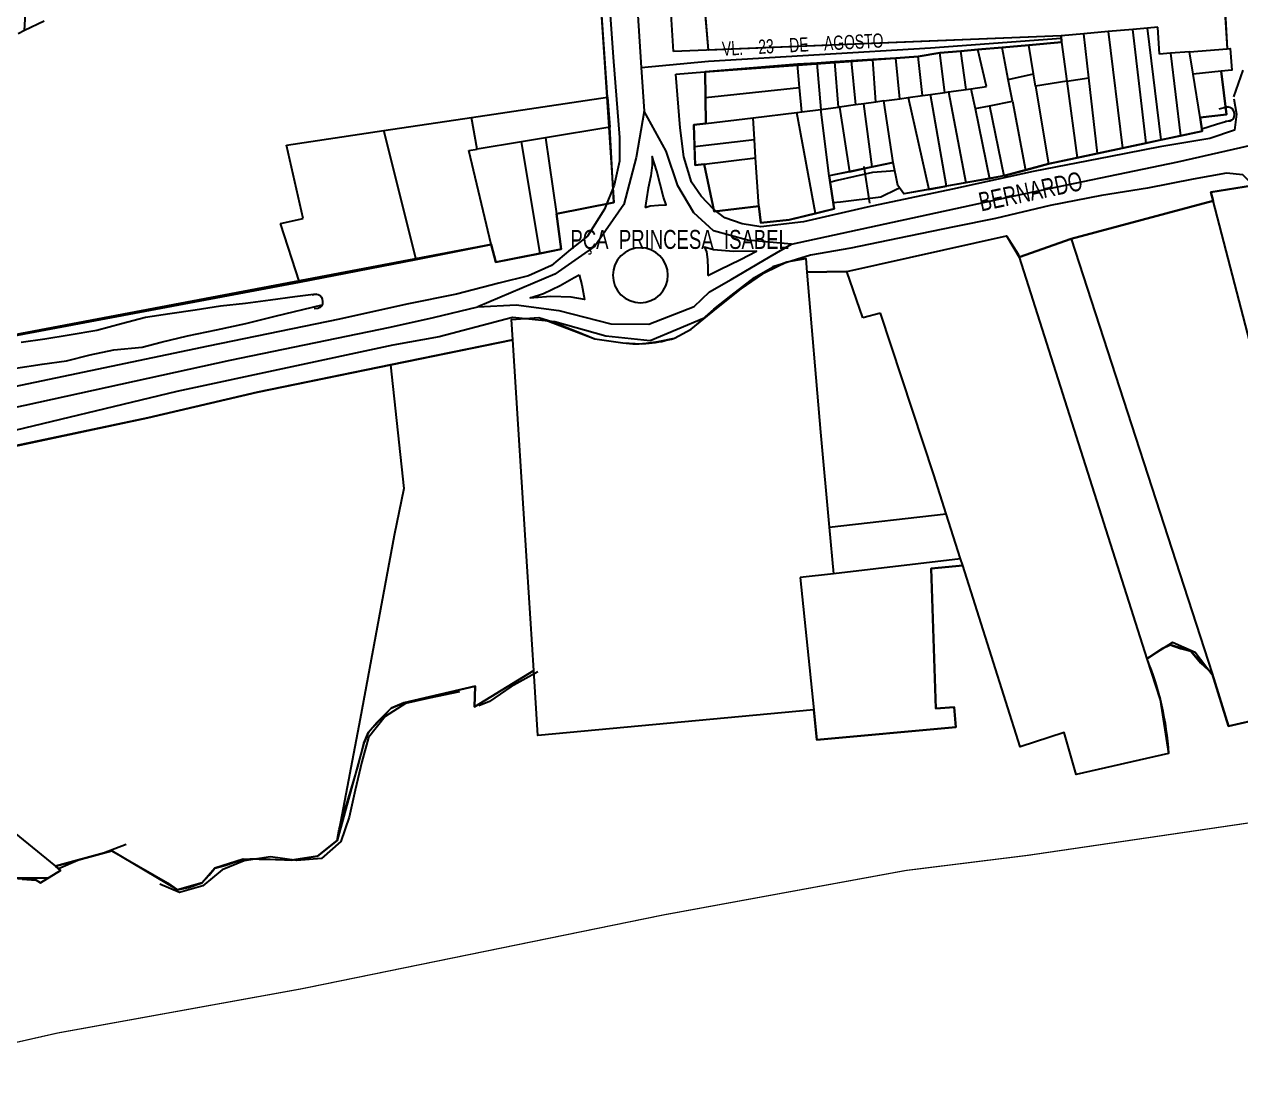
# Model space of a CAD drawing. Extents: x 201512 to 203323, y 4836571 to 4838029.
# Drawn here: x 202609.8 to 202866.2, y 4836710.4 to 4836934.5 of the extents above; entities that cross this region are included whole.
import ezdxf

# ---------------------------------------------------------------- set-up
doc = ezdxf.new("R2010")
doc.units = 0
doc.header["$LTSCALE"] = 1.5
doc.header["$MEASUREMENT"] = 0
for name, color, linetype in [('CD-MALHA-LOTES', 40, 'CONTINUOUS'), ('HD-CANAIS', 7, 'CONTINUOUS'), ('HD-CURSO-PERENE', 170, 'CONTINUOUS'), ('HD-VALAS-DRENOS', 170, 'CONTINUOUS'), ('LM-LIM-SETOR-FISCAL', 7, 'CONTINUOUS'), ('RU-QUADRAS', 6, 'CONTINUOUS'), ('RU-TXT-PRACA-JD', 7, 'CONTINUOUS'), ('SV-EIXO-RUA-N-PAV', 6, 'CONTINUOUS'), ('SV-EIXO-RUA-PAV', 20, 'CONTINUOUS'), ('SV-ESTIVAS', 7, 'CONTINUOUS'), ('SV-PONTE-BUEIRO', 249, 'CONTINUOUS'), ('SV-RUA-NAO-PAV-S-GUIA-C-GUIA', 7, 'CONTINUOUS'), ('SV-RUA-PAVIM-S-GUIA-C-GUIA', 7, 'CONTINUOUS'), ('SV-TXT-RUA-N-PAV-S-GUIA-C-GUIA', 7, 'CONTINUOUS'), ('SV-TXT-RUA-PAV-S-GUIA-C-GUIA', 7, 'CONTINUOUS')]:
    doc.layers.add(name, color=color, linetype=linetype)
doc.styles.add('3588-16-2D_TXT$0$ARIAL', font='arial.ttf')
doc.styles.add('ARIAL', font='arial.ttf')
doc.linetypes.add('Limite', pattern='A,20,-3,[130,ltypeshp.shx,S=6.35,R=0,X=0,Y=0],-3,20', length=46)

# ---------------------------------------------------------------- blocks, each defined once
blk = doc.blocks.new('COD119', base_point=(202265.52, 4838125.96))
at = {"layer": 'SV-PONTE-BUEIRO'}
blk.add_lwpolyline([(202264.01, 4838123.96), (202264.01, 4838124.793333), (202264.01, 4838124.918333), (202264.135833, 4838125.251667), (202264.3875, 4838125.626667), (202264.765, 4838125.835), (202265.268333, 4838125.96), (202265.771667, 4838125.96), (202266.275, 4838125.835), (202266.6525, 4838125.626667), (202266.904167, 4838125.251667), (202267.03, 4838124.918333), (202267.03, 4838124.793333), (202267.03, 4838123.96)], dxfattribs=at)

msp = doc.modelspace()

# ---------------------------------------------------------------- linework, layer by layer
at = {"layer": 'CD-MALHA-LOTES', "linetype": 'Continuous'}
for p, q in [((202754.01, 4836929.09), (202746.45, 4837020.7)), ((202859.3, 4836999.68), (202863.36, 4836929.33)), ((202609.81, 4836933.21), (202611.69, 4836969.11)), ((202732.76, 4836919.15), (202729.77, 4836962.14)), ((202613.96, 4836935.14), (202609.81, 4836933.21)), ((202848.8, 4836933.88), (202846.6, 4836933.69)), ((202849.15, 4836928.23), (202848.8, 4836933.88)), ((202609.81, 4836933.21), (202608.47, 4836932.53)), ((202828.35, 4836932.09), (202754.01, 4836929.09)), ((202833.15, 4836932.51), (202828.35, 4836932.09)), ((202828.35, 4836932.09), (202828.44, 4836930.76)), ((202838.3, 4836932.96), (202833.15, 4836932.51)), ((202834.23, 4836923.25), (202833.15, 4836932.51)), ((202843.47, 4836933.42), (202838.3, 4836932.96)), ((202838.3, 4836932.96), (202841.31, 4836908.39)), ((202846.6, 4836933.69), (202843.47, 4836933.42)), ((202846.31, 4836909.44), (202843.47, 4836933.42)), ((202849.45, 4836910.12), (202846.6, 4836933.69)), ((202807.26, 4836928.87), (202802.83, 4836928.47)), ((202810.84, 4836929.19), (202807.26, 4836928.87)), ((202808.35, 4836920.76), (202807.26, 4836928.87)), ((202815.93, 4836929.64), (202810.84, 4836929.19)), ((202812.63, 4836921.36), (202810.84, 4836929.19)), ((202821.54, 4836930.14), (202815.93, 4836929.64)), ((202817.22, 4836922.88), (202815.93, 4836929.64)), ((202828.44, 4836930.76), (202821.54, 4836930.14)), ((202822.57, 4836924.04), (202821.54, 4836930.14)), ((202828.44, 4836930.76), (202829.57, 4836922.51)), ((202855.43, 4836928.69), (202863.36, 4836929.33)), ((202863.36, 4836929.33), (202864.01, 4836929.38)), ((202864.01, 4836929.38), (202864.37, 4836924.84)), ((202776.88, 4836926.34), (202772.81, 4836926.08)), ((202780.58, 4836926.57), (202776.88, 4836926.34)), ((202776.88, 4836926.34), (202777.68, 4836916.51)), ((202784.11, 4836926.79), (202780.58, 4836926.57)), ((202780.58, 4836926.57), (202781.37, 4836917)), ((202788.68, 4836927.08), (202784.11, 4836926.79)), ((202784.11, 4836926.79), (202785.03, 4836917.51)), ((202793.49, 4836927.38), (202788.68, 4836927.08)), ((202789.3, 4836918.1), (202788.68, 4836927.08)), ((202798.24, 4836927.7), (202793.49, 4836927.38)), ((202794.37, 4836918.81), (202793.49, 4836927.38)), ((202802.83, 4836928.47), (202798.24, 4836927.7)), ((202799.15, 4836919.48), (202798.24, 4836927.7)), ((202803.89, 4836920.14), (202802.83, 4836928.47)), ((202851.46, 4836928.4), (202849.15, 4836928.23)), ((202855.43, 4836928.69), (202851.46, 4836928.4)), ((202851.46, 4836928.4), (202853.58, 4836911)), ((202856.2, 4836924.01), (202855.43, 4836928.69)), ((202772.81, 4836926.08), (202753.34, 4836924.5)), ((202753.34, 4836924.5), (202753.42, 4836919.06)), ((202773.2, 4836921.16), (202772.81, 4836926.08)), ((202817.22, 4836922.88), (202822.57, 4836924.04)), ((202823, 4836921.47), (202822.57, 4836924.04)), ((202862.14, 4836924.63), (202856.2, 4836924.01)), ((202857.71, 4836914.88), (202856.2, 4836924.01)), ((202864.37, 4836924.84), (202862.14, 4836924.63)), ((202863.25, 4836915.45), (202862.14, 4836924.63)), ((202753.42, 4836919.06), (202773.2, 4836921.16)), ((202773.69, 4836916.04), (202773.2, 4836921.16)), ((202809.37, 4836920.9), (202812.63, 4836921.36)), ((202818.09, 4836918.27), (202817.22, 4836922.88)), ((202829.57, 4836922.51), (202823, 4836921.47)), ((202823, 4836921.47), (202825.68, 4836905.08)), ((202829.57, 4836922.51), (202834.23, 4836923.25)), ((202829.57, 4836922.51), (202831.79, 4836906.37)), ((202836.08, 4836907.26), (202834.23, 4836923.25)), ((202704.06, 4836914.86), (202732.76, 4836919.15)), ((202732.76, 4836919.15), (202733.2, 4836912.82)), ((202753.42, 4836919.06), (202753.46, 4836913.61)), ((202791.01, 4836918.34), (202794.37, 4836918.81)), ((202794.37, 4836918.81), (202796.1, 4836919.04)), ((202796.1, 4836919.04), (202799.15, 4836919.48)), ((202796.1, 4836919.04), (202800.51, 4836899.69)), ((202799.15, 4836919.48), (202800.8, 4836919.71)), ((202800.8, 4836919.71), (202803.89, 4836920.14)), ((202804.2, 4836900.34), (202800.8, 4836919.71)), ((202803.89, 4836920.14), (202804.62, 4836920.24)), ((202804.62, 4836920.24), (202808.35, 4836920.76)), ((202804.62, 4836920.24), (202808.27, 4836901.07)), ((202808.35, 4836920.76), (202809.37, 4836920.9)), ((202809.37, 4836920.9), (202810.23, 4836916.76)), ((202763.42, 4836914.81), (202772.68, 4836915.92)), ((202772.68, 4836915.92), (202773.69, 4836916.04)), ((202776.59, 4836894.6), (202772.68, 4836915.92)), ((202773.69, 4836916.04), (202777.68, 4836916.51)), ((202777.68, 4836916.51), (202781.37, 4836917)), ((202779.46, 4836902.52), (202777.68, 4836916.51)), ((202781.37, 4836917), (202781.64, 4836917.03)), ((202785.03, 4836917.51), (202781.64, 4836917.03)), ((202781.64, 4836917.03), (202783.77, 4836903.42)), ((202786.8, 4836917.76), (202785.03, 4836917.51)), ((202789.3, 4836918.1), (202786.8, 4836917.76)), ((202788.53, 4836904.45), (202786.8, 4836917.76)), ((202791.01, 4836918.34), (202789.3, 4836918.1)), ((202792.94, 4836905.34), (202791.01, 4836918.34)), ((202810.23, 4836916.76), (202813.25, 4836917.34)), ((202810.23, 4836916.76), (202813.25, 4836901.93)), ((202813.25, 4836917.34), (202818.09, 4836918.27)), ((202813.25, 4836917.34), (202816.29, 4836902.53)), ((202818.09, 4836918.27), (202820.84, 4836903.77)), ((202685.54, 4836912.13), (202704.06, 4836914.86)), ((202705.23, 4836908.17), (202704.06, 4836914.86)), ((202753.46, 4836913.61), (202750.91, 4836913.31)), ((202753.46, 4836913.61), (202763.42, 4836914.81)), ((202763.74, 4836910.2), (202763.42, 4836914.81)), ((202857.71, 4836914.88), (202863.25, 4836915.45)), ((202858.15, 4836911.96), (202857.71, 4836914.88)), ((202665.06, 4836909.04), (202685.54, 4836912.13)), ((202692.35, 4836884.91), (202685.54, 4836912.13)), ((202733.2, 4836912.82), (202719.62, 4836910.56)), ((202734.03, 4836896.92), (202733.2, 4836912.82)), ((202750.91, 4836913.31), (202751.09, 4836908.73)), ((202849.45, 4836910.12), (202853.58, 4836911)), ((202853.58, 4836911), (202858.15, 4836911.96)), ((202668.55, 4836893.56), (202665.06, 4836909.04)), ((202714.57, 4836909.72), (202705.23, 4836908.17)), ((202719.62, 4836910.56), (202714.57, 4836909.72)), ((202718.56, 4836886.16), (202714.57, 4836909.72)), ((202719.62, 4836910.56), (202722, 4836894.55)), ((202751.09, 4836908.73), (202763.74, 4836910.2)), ((202751.09, 4836908.73), (202751.19, 4836904.78)), ((202763.96, 4836906.36), (202763.74, 4836910.2)), ((202836.08, 4836907.26), (202841.31, 4836908.39)), ((202841.31, 4836908.39), (202846.31, 4836909.44)), ((202846.31, 4836909.44), (202849.45, 4836910.12)), ((202703.52, 4836907.88), (202705.23, 4836908.17)), ((202708.19, 4836888.05), (202703.52, 4836907.88)), ((202753.11, 4836905.02), (202763.96, 4836906.36)), ((202764.65, 4836896.17), (202763.96, 4836906.36)), ((202825.68, 4836905.08), (202831.79, 4836906.37)), ((202831.79, 4836906.37), (202836.08, 4836907.26)), ((202751.19, 4836904.78), (202753.11, 4836905.02)), ((202753.11, 4836905.02), (202755.2, 4836895.02)), ((202783.77, 4836903.42), (202779.46, 4836902.52)), ((202783.77, 4836903.42), (202788.53, 4836904.45)), ((202788.53, 4836904.45), (202792.94, 4836905.34)), ((202793.91, 4836900.49), (202792.94, 4836905.34)), ((202816.29, 4836902.53), (202820.84, 4836903.77)), ((202820.84, 4836903.77), (202825.68, 4836905.08)), ((202780.52, 4836895.55), (202779.46, 4836902.52)), ((202808.27, 4836901.07), (202804.2, 4836900.34)), ((202813.25, 4836901.93), (202808.27, 4836901.07)), ((202816.29, 4836902.53), (202813.25, 4836901.93)), ((202883.2, 4836902.85), (202859.97, 4836899.09)), ((202795.24, 4836898.72), (202793.91, 4836900.49)), ((202800.51, 4836899.69), (202795.24, 4836898.72)), ((202800.51, 4836899.69), (202804.2, 4836900.34)), ((202859.97, 4836899.09), (202860.43, 4836897.29)), ((202722, 4836894.55), (202734.03, 4836896.92)), ((202755.2, 4836895.02), (202764.65, 4836896.17)), ((202764.65, 4836896.17), (202765.09, 4836892.63)), ((202776.59, 4836894.6), (202780.52, 4836895.55)), ((202860.43, 4836897.29), (202830.52, 4836889.27)), ((202883.41, 4836808.69), (202860.43, 4836897.29)), ((202663.76, 4836892.52), (202668.55, 4836893.56)), ((202722.99, 4836887.06), (202722, 4836894.55)), ((202765.09, 4836892.63), (202771.01, 4836893.25)), ((202771.01, 4836893.25), (202776.59, 4836894.6)), ((202667.78, 4836880.11), (202663.76, 4836892.52)), ((202692.35, 4836884.91), (202708.19, 4836888.05)), ((202708.19, 4836888.05), (202709.18, 4836884.3)), ((202783.2, 4836882.36), (202816.83, 4836889.89)), ((202816.83, 4836889.89), (202819.35, 4836886)), ((202830.52, 4836889.27), (202819.54, 4836885.42)), ((202830.52, 4836889.27), (202860.2, 4836797.55)), ((202709.18, 4836884.3), (202718.56, 4836886.16)), ((202718.56, 4836886.16), (202722.99, 4836887.06)), ((202770.54, 4836884.41), (202774.53, 4836885.11)), ((202774.53, 4836885.11), (202774.77, 4836882.24)), ((202819.35, 4836886), (202819.54, 4836885.42)), ((202819.54, 4836885.42), (202846.42, 4836800.68)), ((202667.78, 4836880.11), (202692.35, 4836884.91)), ((202763.72, 4836881.07), (202767.49, 4836883.25)), ((202767.49, 4836883.25), (202770.54, 4836884.41)), ((202527.12, 4836853.74), (202667.78, 4836880.11)), ((202758.78, 4836877.3), (202763.72, 4836881.07)), ((202783.2, 4836882.36), (202774.77, 4836882.24)), ((202774.77, 4836882.24), (202777.62, 4836848.44)), ((202786.53, 4836872.59), (202783.2, 4836882.36)), ((202755.15, 4836874.39), (202758.78, 4836877.3)), ((202712.46, 4836872.27), (202718.28, 4836872.65)), ((202718.28, 4836872.65), (202721.18, 4836871.78)), ((202750.36, 4836870.19), (202755.15, 4836874.39)), ((202790.27, 4836873.6), (202786.53, 4836872.59)), ((202801.57, 4836839.45), (202790.27, 4836873.6)), ((202712.73, 4836867.96), (202712.46, 4836872.27)), ((202721.18, 4836871.78), (202726.12, 4836869.75)), ((202726.12, 4836869.75), (202730.04, 4836868.16)), ((202746.88, 4836868.3), (202750.36, 4836870.19)), ((202712.73, 4836867.96), (202686.99, 4836862.65)), ((202715.81, 4836820.12), (202712.73, 4836867.96)), ((202730.04, 4836868.16), (202735.99, 4836867.29)), ((202735.99, 4836867.29), (202739.91, 4836867.14)), ((202739.91, 4836867.14), (202743.39, 4836867.58)), ((202743.39, 4836867.58), (202746.88, 4836868.3)), ((202686.99, 4836862.65), (202658.91, 4836856.94)), ((202686.99, 4836862.65), (202689.79, 4836836.6)), ((202658.91, 4836856.94), (202635.81, 4836851.48)), ((202635.81, 4836851.48), (202592.35, 4836842.32)), ((202777.62, 4836848.44), (202779.49, 4836828.41)), ((202804.17, 4836831.24), (202801.57, 4836839.45)), ((202689.79, 4836836.6), (202687.76, 4836826.68)), ((202779.49, 4836828.41), (202804.17, 4836831.24)), ((202807.18, 4836821.75), (202804.17, 4836831.24)), ((202687.76, 4836826.68), (202680.57, 4836788.03)), ((202779.49, 4836828.41), (202780.41, 4836818.62)), ((202807.18, 4836821.75), (202780.41, 4836818.62)), ((202807.63, 4836820.32), (202807.18, 4836821.75)), ((202717.17, 4836798.19), (202715.81, 4836820.12)), ((202780.41, 4836818.62), (202773.35, 4836817.8)), ((202800.99, 4836819.69), (202807.63, 4836820.32)), ((202801.98, 4836790.19), (202800.99, 4836819.69)), ((202819.73, 4836782.12), (202807.63, 4836820.32)), ((202773.35, 4836817.8), (202776.23, 4836789.88)), ((202849.77, 4836802.86), (202851.37, 4836803.59)), ((202851.37, 4836803.59), (202853.54, 4836802.86)), ((202846.42, 4836800.68), (202849.77, 4836802.86)), ((202846.42, 4836800.68), (202849.26, 4836791.99)), ((202853.54, 4836802.86), (202855.72, 4836802.28)), ((202855.72, 4836802.28), (202857.75, 4836799.82)), ((202704.7, 4836790.53), (202717.17, 4836798.19)), ((202718.02, 4836784.48), (202717.17, 4836798.19)), ((202857.75, 4836799.82), (202860.2, 4836797.55)), ((202860.2, 4836797.55), (202863.7, 4836786.47)), ((202689.75, 4836791.4), (202704.85, 4836794.88)), ((202704.85, 4836794.88), (202704.7, 4836790.53)), ((202684.09, 4836787.19), (202687.14, 4836790.24)), ((202687.14, 4836790.24), (202689.75, 4836791.4)), ((202805.82, 4836790.49), (202801.98, 4836790.19)), ((202806.2, 4836786.27), (202805.82, 4836790.49)), ((202849.26, 4836791.99), (202851.03, 4836780.69)), ((202680.57, 4836788.03), (202676.16, 4836764.73)), ((202776.23, 4836789.88), (202718.02, 4836784.48)), ((202776.23, 4836789.88), (202776.88, 4836783.6)), ((202863.7, 4836786.47), (202876.63, 4836789.41)), ((202681.33, 4836782.84), (202682.35, 4836785.16)), ((202682.35, 4836785.16), (202684.09, 4836787.19)), ((202776.88, 4836783.6), (202806.2, 4836786.27)), ((202828.99, 4836785.12), (202819.73, 4836782.12)), ((202831.53, 4836776.27), (202828.99, 4836785.12)), ((202680.17, 4836778.06), (202681.33, 4836782.84)), ((202851.03, 4836780.69), (202831.53, 4836776.27)), ((202676.16, 4836764.73), (202680.17, 4836778.06)), ((202599.08, 4836770.96), (202616.31, 4836756.88)), ((202675.7, 4836762.34), (202676.16, 4836764.73)), ((202671.55, 4836759), (202675.7, 4836762.34)), ((202616.31, 4836756.88), (202628.2, 4836760.12)), ((202628.2, 4836760.12), (202639.95, 4836753.43)), ((202617.38, 4836756), (202616.31, 4836756.88)), ((202649.93, 4836756.47), (202652.05, 4836757.08)), ((202652.05, 4836757.08), (202655.9, 4836758.4)), ((202655.9, 4836758.4), (202658.64, 4836758.5)), ((202658.64, 4836758.5), (202666.08, 4836758.19)), ((202666.08, 4836758.19), (202668.82, 4836758.6)), ((202668.82, 4836758.6), (202671.55, 4836759)), ((202613.19, 4836753.37), (202617.38, 4836756)), ((202647.29, 4836753.43), (202648.71, 4836755.05)), ((202648.71, 4836755.05), (202649.93, 4836756.47)), ((202609.32, 4836754.16), (202612.25, 4836753.96)), ((202612.25, 4836753.96), (202613.19, 4836753.37)), ((202639.95, 4836753.43), (202642.08, 4836751.92)), ((202642.08, 4836751.92), (202644.36, 4836752.42)), ((202644.36, 4836752.42), (202647.29, 4836753.43))]:
    msp.add_line(p, q, dxfattribs=at)
at = {"layer": 'HD-CANAIS'}
for points in [[(202863.600572, 4836917.097221), (202861.604211, 4836916.634811)], [(202858.057742, 4836912.449525), (202861.172538, 4836913.480693), (202863.068665, 4836913.992515), (202864.255795, 4836914.285043)], [(202793.404888, 4836903.623844), (202788.617127, 4836903.232736), (202781.13027, 4836901.586236), (202779.567816, 4836901.106526)], [(202780.262563, 4836896.9135), (202781.855744, 4836897.088555), (202790.345519, 4836898.140902), (202793.783505, 4836899.773196), (202794.519056, 4836899.98007)]]:
    msp.add_lwpolyline(points, dxfattribs=at)
at = {"layer": 'HD-CURSO-PERENE'}
for points in [[(202860.240547, 4836797.245428), (202856.664997, 4836802.000823), (202851.855181, 4836804.122442), (202846.310618, 4836800.585198)], [(202718.021119, 4836797.90355), (202712.377896, 4836794.716142), (202707.847523, 4836791.687049), (202705.612113, 4836790.717784)], [(202701.552964, 4836793.716935), (202695.09994, 4836792.359507), (202690.108893, 4836791.228492), (202685.826666, 4836788.501057), (202682.304093, 4836784.027442), (202680.93412, 4836778.916675), (202679.519054, 4836772.955233), (202678.252473, 4836767.244816), (202676.48271, 4836762.131606), (202672.455233, 4836758.555329), (202667.210298, 4836758.123091), (202661.658631, 4836758.889543), (202656.116152, 4836758.0553), (202651.479228, 4836756.176097), (202647.400628, 4836752.799601), (202642.511252, 4836751.369066), (202638.344072, 4836753.140464)], [(202631.208608, 4836761.504792), (202626.421763, 4836759.624673), (202621.032938, 4836758.141063), (202616.945149, 4836756.365262)], [(202614.907716, 4836754.351873), (202609.910065, 4836754.371358), (202604.461791, 4836754.53816), (202599.017536, 4836754.004657), (202593.723202, 4836753.472071), (202588.886097, 4836751.641668), (202584.804913, 4836748.715368), (202580.070913, 4836746.335337), (202574.971018, 4836746.754385), (202572.421501, 4836746.888876)]]:
    msp.add_lwpolyline(points, dxfattribs=at)
at = {"layer": 'HD-VALAS-DRENOS'}
for points in [[(202671.301043, 4836877.573831), (202666.77764, 4836877.026274), (202661.684349, 4836876.294823), (202656.390876, 4836875.612171), (202651.09683, 4836875.029563), (202645.754245, 4836874.196541), (202640.46106, 4836873.463868), (202635.31837, 4836872.632068), (202630.278211, 4836871.350682), (202625.03902, 4836869.91801), (202619.247534, 4836868.932175), (202614.05487, 4836868.100069), (202609.061526, 4836867.369228)], [(202607.958184, 4836861.944041), (202613.495151, 4836862.841927), (202618.628887, 4836863.525858), (202623.671199, 4836864.787348), (202628.609574, 4836865.834882), (202634.595485, 4836866.433473), (202638.635974, 4836867.481008), (202644.172941, 4836868.827837), (202650.308499, 4836870.025019), (202656.444057, 4836871.371849), (202662.655517, 4836872.945169), (202672.554932, 4836875.33203)]]:
    msp.add_lwpolyline(points, dxfattribs=at)
at = {"layer": 'LM-LIM-SETOR-FISCAL', "linetype": 'Limite', "ltscale": 0.1}
msp.add_lwpolyline([(203320.803929, 4836847.340013, 0.25, 0.25, 0), (203299.822927, 4836845.065545, 0.25, 0.25, 0), (203271.87716, 4836842.811854, 0.25, 0.25, 0), (203222.972067, 4836836.952257, 0.25, 0.25, 0), (203171.137175, 4836831.543399, 0.25, 0.25, 0), (203134.62201, 4836827.344422, 0.25, 0.25, 0), (203070.171822, 4836809.457228, 0.25, 0.25, 0), (203024.872634, 4836798.188773, 0.25, 0.25, 0), (202958.801644, 4836780.002203, 0.25, 0.25, 0), (202921.42822, 4836774.525018, 0.25, 0.25, 0), (202870.494805, 4836766.411731, 0.25, 0.25, 0), (202821.364343, 4836759.19992, 0.25, 0.25, 0), (202795.631267, 4836756.005281, 0.25, 0.25, 0), (202744.557792, 4836746.634002, 0.25, 0.25, 0), (202668.189716, 4836731.036307, 0.25, 0.25, 0), (202616.79512, 4836721.720646, 0.25, 0.25, 0), (202567.373375, 4836710.520196, 0.25, 0.25, 0)], format="xyseb", dxfattribs=at)
at = {"layer": 'RU-QUADRAS', "color": 6, "linetype": 'Continuous'}
for points in [[(202856.84, 4837049.2), (202863.36, 4836929.35), (202864.01, 4836929.38), (202864.37, 4836924.84), (202862.14, 4836924.63), (202863.25, 4836915.45), (202857.71, 4836914.88), (202858.15, 4836911.96), (202825.68, 4836905.08), (202816.29, 4836902.53), (202795.24, 4836898.72), (202793.91, 4836900.49), (202792.94, 4836905.34), (202779.46, 4836902.52), (202780.52, 4836895.55), (202771.01, 4836893.25), (202765.09, 4836892.63), (202764.65, 4836896.17), (202755.2, 4836895.02), (202753.11, 4836905.02), (202751.19, 4836904.78), (202750.91, 4836913.31), (202753.46, 4836913.61), (202753.34, 4836924.5), (202798.24, 4836927.7), (202802.83, 4836928.47), (202828.44, 4836930.76), (202828.35, 4836932.09), (202754.01, 4836929.09), (202746.45, 4837020.7)], [(202595.62, 4836969.06), (202662.17, 4836970.31), (202662, 4836972.28), (202728.71, 4836977.35), (202734.03, 4836896.92), (202722, 4836894.55), (202722.99, 4836887.06), (202709.18, 4836884.3), (202708.19, 4836888.05), (202527.12, 4836853.74)]]:
    msp.add_lwpolyline(points, dxfattribs=at)
for points in [[(202527.16, 4836828.32), (202635.81, 4836851.48), (202658.91, 4836856.94), (202712.73, 4836867.96), (202712.46, 4836872.27), (202718.28, 4836872.65), (202730.04, 4836868.16), (202735.99, 4836867.29, 0.1019321748), (202746.88, 4836868.3), (202750.36, 4836870.19), (202763.72, 4836881.07), (202770.54, 4836884.41), (202774.53, 4836885.11), (202774.77, 4836882.24), (202783.19, 4836882.38), (202816.83, 4836889.89), (202819.54, 4836885.42), (202830.52, 4836889.27), (202860.43, 4836897.29), (202859.97, 4836899.09), (202883.2, 4836902.85)], [(202876.63, 4836789.41), (202863.7, 4836786.47), (202860.2, 4836797.55), (202855.72, 4836802.28), (202851.37, 4836803.59), (202849.77, 4836802.86), (202846.42, 4836800.68, -0.0804205242), (202851.03, 4836780.69), (202831.53, 4836776.27), (202828.99, 4836785.12), (202819.73, 4836782.12), (202807.63, 4836820.32), (202800.99, 4836819.69), (202801.98, 4836790.19), (202805.82, 4836790.49), (202806.2, 4836786.27), (202776.88, 4836783.6), (202776.23, 4836789.88), (202718.02, 4836784.48), (202717.17, 4836798.19), (202704.7, 4836790.53), (202704.85, 4836794.88), (202689.75, 4836791.4), (202687.14, 4836790.24), (202682.35, 4836785.16), (202681.33, 4836782.84), (202675.7, 4836762.34), (202671.55, 4836759), (202666.08, 4836758.19), (202655.9, 4836758.4), (202649.93, 4836756.47), (202647.29, 4836753.43), (202642.08, 4836751.92), (202628.2, 4836760.12), (202616.31, 4836756.88), (202617.38, 4836756), (202613.19, 4836753.37), (202612.25, 4836753.96), (202605.57, 4836754.46, 0.0566417602)]]:
    msp.add_lwpolyline(points, format="xyb", dxfattribs=at)
at = {"layer": 'SV-EIXO-RUA-N-PAV'}
msp.add_lwpolyline([(202739.849271, 4836925.431562), (202754.008994, 4836926.725074), (202800.832397, 4836929.520501), (202828.385912, 4836931.559301)], dxfattribs=at)
at = {"layer": 'SV-EIXO-RUA-PAV'}
for p, q in [((202852.970913, 4836905.466008), (202871.786671, 4836909.823342)), ((202818.508366, 4836898.335826), (202852.970913, 4836905.466008)), ((202771.554859, 4836888.104518), (202818.508366, 4836898.335826)), ((202767.045214, 4836885.499873), (202771.554859, 4836888.104518)), ((202758.790575, 4836880.644203), (202767.045214, 4836885.499873)), ((202754.258616, 4836878.054513), (202758.790575, 4836880.644203)), ((202751.021503, 4836874.979255), (202754.258616, 4836878.054513)), ((202696.040408, 4836872.661518), (202705.380074, 4836874.893959)), ((202705.380074, 4836874.893959), (202713.452976, 4836875.350915)), ((202713.452976, 4836875.350915), (202722.439791, 4836874.132364)), ((202741.432112, 4836871.276325), (202751.021503, 4836874.979255)), ((202686.926658, 4836870.609152), (202696.040408, 4836872.661518)), ((202722.439791, 4836874.132364), (202733.457524, 4836871.339851)), ((202653.127753, 4836863.675219), (202686.926658, 4836870.609152)), ((202733.457524, 4836871.339851), (202741.432112, 4836871.276325)), ((202609.950539, 4836854.168309), (202653.127753, 4836863.675219)), ((202571.780518, 4836846.481201), (202609.950539, 4836854.168309))]:
    msp.add_line(p, q, dxfattribs=at)
for points in [[(202688.045906, 4837593.913622), (202699.284906, 4837450.387353), (202708.584725, 4837326.938995), (202709.575212, 4837319.6396), (202710.961452, 4837308.717419), (202717.494495, 4837221.69285), (202719.478059, 4837184.533414), (202722.647028, 4837140.563957), (202724.574622, 4837120.777758), (202725.244914, 4837113.897393), (202727.400483, 4837090.058501), (202731.361695, 4837042.523953), (202732.549072, 4837028.236507), (202736.466256, 4836981.101899), (202738.887999, 4836939.730495), (202739.849271, 4836925.431562), (202740.472484, 4836916.161281), (202738.785615, 4836906.38145), (202736.144556, 4836896.477475), (202730.037105, 4836887.728964), (202721.618726, 4836881.786579), (202705.380074, 4836874.893959)], [(202771.554859, 4836888.104518), (202762.271275, 4836888.945895), (202755.107064, 4836890.922229), (202750.907354, 4836894.751377), (202747.57229, 4836900.433337), (202745.101873, 4836907.721069), (202740.472484, 4836916.161281)]]:
    msp.add_lwpolyline(points, dxfattribs=at)
at = {"layer": 'SV-ESTIVAS'}
msp.add_lwpolyline([(202786.810611, 4836904.522308), (202788.00451, 4836896.775963)], dxfattribs=at)
at = {"layer": 'SV-RUA-NAO-PAV-S-GUIA-C-GUIA'}
for points in [[(202747.117541, 4836923.997015), (202773.01, 4836926.09), (202776.88, 4836926.34), (202780.58, 4836926.57), (202784.11, 4836926.79), (202788.68, 4836927.08), (202793.49, 4836927.38), (202798.24, 4836927.7), (202802.83, 4836928.47), (202807.26, 4836928.87), (202810.84, 4836929.19), (202815.93, 4836929.64), (202821.54, 4836930.14), (202828.44, 4836930.76), (202828.35, 4836932.09), (202746.6326, 4836928.792284)], [(202866.704405, 4836924.869828), (202864.687932, 4836919.204852)]]:
    msp.add_lwpolyline(points, dxfattribs=at)
at = {"layer": 'SV-RUA-PAVIM-S-GUIA-C-GUIA'}
for points in [[(202746.6326, 4836928.792284), (202746.089611, 4836937.789216), (202745.08211, 4836947.887803), (202744.274217, 4836958.037634), (202743.83308, 4836965.238321), (202742.732523, 4836974.135776), (202742.056173, 4836987.487914), (202740.872622, 4837002.137564), (202739.791889, 4837016.287606), (202738.512411, 4837030.236341), (202737.88948, 4837042.988523), (202733.687745, 4837095.887697), (202732.616775, 4837108.337), (202731.814756, 4837120.166587)], [(202730.215282, 4836978.211238), (202731.784541, 4836957.31101), (202733.954333, 4836927.560295), (202735.250753, 4836910.660278), (202735.22978, 4836905.607778), (202734.109388, 4836900.548559), (202732.08947, 4836895.483844), (202728.523815, 4836889.809402), (202724.941793, 4836886.986199), (202720.913167, 4836883.610008), (202716.077784, 4836881.479475), (202709.839981, 4836879.89063), (202700.857648, 4836877.584687), (202690.424931, 4836875.469974), (202676.249935, 4836872.331924), (202648.496466, 4836866.609728), (202607.616012, 4836858.006003), (202564.789171, 4836848.940174), (202525.354506, 4836840.945566), (202497.902028, 4836835.025115), (202495.79366, 4836836.663006), (202478.028912, 4836849.460513), (202450.264568, 4836871.751403), (202433.094048, 4836885.502987)], [(202864.790464, 4836918.755267), (202865.358551, 4836915.557235), (202864.928026, 4836912.203031), (202859.740818, 4836910.420512), (202849.15617, 4836908.655035), (202838.772853, 4836906.640672), (202822.44899, 4836903.489491), (202805.478915, 4836899.73408), (202787.459682, 4836895.922234), (202774.034003, 4836892.838787), (202765.02729, 4836891.769437), (202761.131539, 4836892.389215), (202757.501408, 4836893.717312), (202755.110834, 4836895.488108), (202752.454641, 4836898.232841), (202750.418226, 4836901.243193), (202748.82451, 4836906.55558), (202748.027652, 4836912.664825), (202747.117541, 4836923.997015)], [(202867.937918, 4836901.516397), (202866.681399, 4836902.759306), (202863.230921, 4836903.13841), (202856.191817, 4836901.84481), (202846.55753, 4836899.93507), (202836.921233, 4836898.375482), (202826.088439, 4836896.308348), (202814.510062, 4836893.53633), (202805.824412, 4836891.782457), (202793.844523, 4836889.308126), (202784.010915, 4836887.297121), (202775.523437, 4836885.8446), (202767.598973, 4836883.320947), (202760.832563, 4836878.73725), (202753.083932, 4836872.516518), (202741.733824, 4836867.714549), (202732.348158, 4836868.69677), (202721.652865, 4836871.752568), (202712.703741, 4836872.625653), (202697.210997, 4836868.608199), (202687.475901, 4836866.847914), (202641.904816, 4836857.014963), (202602.128951, 4836847.517566)]]:
    msp.add_lwpolyline(points, dxfattribs=at)
for points in [[(202740.683212, 4836895.836498), (202741.730648, 4836896.193063), (202743.478864, 4836896.353816), (202745.127707, 4836896.413915), (202744.518835, 4836898.010946), (202743.853098, 4836900.808193), (202743.137674, 4836903.555113), (202742.120399, 4836906.650353), (202742.131023, 4836904.799549), (202741.844103, 4836902.546739), (202741.309324, 4836899.94225), (202740.97243, 4836897.689134)], [(202739.665626, 4836887.376203), (202738.533592, 4836887.264707), (202737.445061, 4836886.934505), (202736.441865, 4836886.398286), (202735.562557, 4836885.676656), (202734.840927, 4836884.797347), (202734.304708, 4836883.794152), (202733.974505, 4836882.705621), (202733.86301, 4836881.573586), (202733.974505, 4836880.441552), (202734.304708, 4836879.353021), (202734.840927, 4836878.349825), (202735.562557, 4836877.470517), (202736.441865, 4836876.748887), (202737.445061, 4836876.212668), (202738.533592, 4836875.882465), (202739.665626, 4836875.77097), (202740.797661, 4836875.882465), (202741.886191, 4836876.212668), (202742.889387, 4836876.748887), (202743.768696, 4836877.470517), (202744.490326, 4836878.349825), (202745.026545, 4836879.353021), (202745.356747, 4836880.441552), (202745.468243, 4836881.573586), (202745.356747, 4836882.705621), (202745.026545, 4836883.794152), (202744.490326, 4836884.797347), (202743.768696, 4836885.676656), (202742.889387, 4836886.398286), (202741.886191, 4836886.934505), (202740.797661, 4836887.264707)], [(202753.908973, 4836881.510551), (202756.400477, 4836882.776362), (202760.736123, 4836884.903842), (202764.174254, 4836886.675673), (202759.277125, 4836886.595725), (202755.07733, 4836886.920227), (202753.174886, 4836887.508883), (202753.580418, 4836886.510892), (202753.839474, 4836884.911723), (202753.850386, 4836883.010897)], [(202726.77128, 4836881.694889), (202727.283363, 4836879.547008), (202727.850876, 4836876.44902), (202725.099455, 4836876.932442), (202720.800861, 4836877.056245), (202717.203908, 4836876.834172), (202716.454303, 4836876.829592), (202719.247658, 4836877.747083), (202722.736337, 4836879.419176), (202725.675306, 4836881.08791)]]:
    msp.add_lwpolyline(points, close=True, dxfattribs=at)

# ---------------------------------------------------------------- block references
at = {"layer": 'SV-PONTE-BUEIRO'}
for p, rotation in [((202864.825105, 4836915.736729, 2.589805), 277.0000000000001), ((202672.626184, 4836876.251659, 2.888822), 278)]:
    msp.add_blockref('COD119', p, dxfattribs=dict(at, rotation=rotation))

# ---------------------------------------------------------------- texts
at = {"layer": 'RU-TXT-PRACA-JD', "style": '3588-16-2D_TXT$0$ARIAL', "width": 0.7}
msp.add_text('PÇA  PRINCESA  ISABEL', height=4, dxfattribs=at).set_placement((202724.904478, 4836887.1297))
at = {"layer": 'SV-TXT-RUA-N-PAV-S-GUIA-C-GUIA', "style": 'ARIAL', "width": 0.7}
msp.add_text('VL.    23    DE    AGOSTO', height=3, rotation=3, dxfattribs=at).set_placement((202756.951453, 4836927.850436))
at = {"layer": 'SV-TXT-RUA-PAV-S-GUIA-C-GUIA', "style": 'ARIAL', "width": 0.7}
msp.add_text('BERNARDO', height=4, rotation=12, dxfattribs=at).set_placement((202811.510724, 4836895.012839))

doc.saveas('drawing.dxf')
